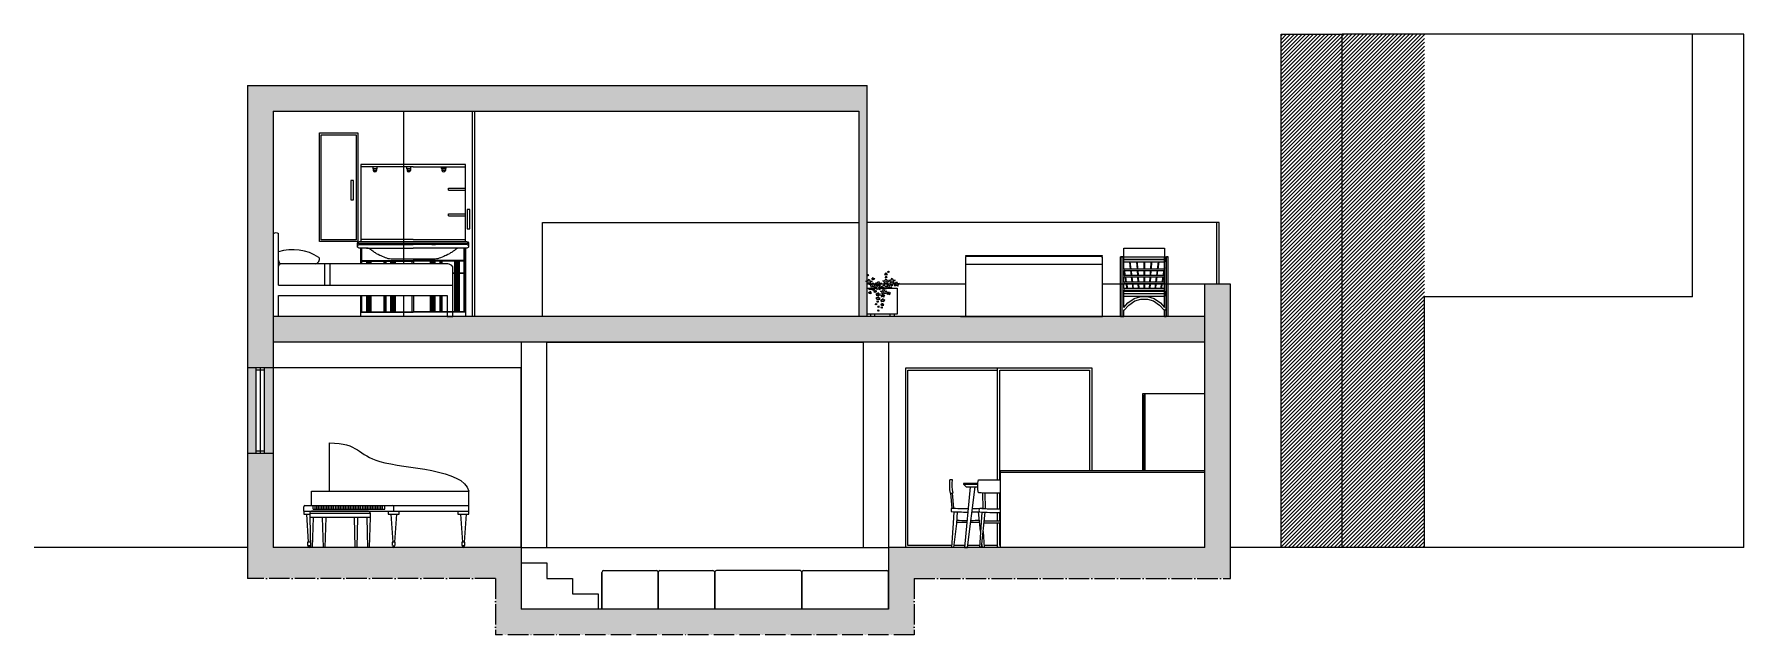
# Model space of a CAD drawing. Header units: millimetres. Extents: x 19901 to 42199, y 14545 to 21214.
# Drawn here: x 29282 to 31282, y 17060 to 17762 of the extents above; entities that cross this region are included whole.
import ezdxf

# ---------------------------------------------------------------- set-up
doc = ezdxf.new("R2010")
doc.units = ezdxf.units.MM
doc.linetypes.add('ACAD_ISO04W100', pattern=[30, 24, -3, 0, -3])
doc.layers.get('0').update_dxf_attribs({"lineweight": 18})
for name, color, linetype, lineweight in [('A-FURN', 9, 'Continuous', 13), ('MURO', 1, 'Continuous', 25), ('PROIEZIONI', 145, 'Continuous', 13), ('VEGETAZIONE', 94, 'Continuous', 5), ('vetro', 140, 'Continuous', 15), ('Wall', 7, 'Continuous', 20)]:
    doc.layers.add(name, color=color, linetype=linetype, lineweight=lineweight)
pattern_1 = [(45, (20848.4405, 13866.9234), (-2.245064, 2.245064), [])]

msp = doc.modelspace()

# ---------------------------------------------------------------- hatches: boundary and pattern name
at = {"true_color": 0x636466}
h = msp.add_hatch(color=251, dxfattribs=at)
h.dxf.hatch_style = 1
h.paths.add_polyline_path([(30681.1, 17454.9), (30681.1, 17469.9), (30651.1, 17469.9), (30651.1, 17161.9), (30281.1, 17161.9), (30281.1, 17089.9), (29851.1, 17089.9), (29851.1, 17161.9), (29561.1, 17161.9), (29561.1, 17271.9), (29531.1, 17271.9), (29531.1, 17125.9), (29821.1, 17125.9), (29821.1, 17059.9), (30311.1, 17059.9), (30311.1, 17125.9), (30681.1, 17125.9)])
h.paths.add_polyline_path([(29561.1, 17671.9), (30246.1, 17671.9), (30246.1, 17431.9), (30256.1, 17431.9), (30256.1, 17471.9, 0.263776), (30254, 17473.3, 0.151677), (30256.1, 17473.4), (30256.1, 17701.9), (29531.1, 17701.9), (29531.1, 17371.9), (29561.1, 17371.9)])
h.paths.add_polyline_path([(30651.1, 17431.9), (29561.1, 17431.9), (29561.1, 17401.9), (30651.1, 17401.9)], flags=17)
h.paths.add_polyline_path([(29541.1, 17371.9), (29531.1, 17371.9), (29531.1, 17271.9), (29541.1, 17271.9)])
h.paths.add_polyline_path([(29561.1, 17371.9), (29551.1, 17371.9), (29551.1, 17271.9), (29561.1, 17271.9)], flags=17)
at = {"layer": 'A-FURN'}
h = msp.add_hatch(dxfattribs=at)
h.set_pattern_fill('ANSI31', color=256, angle=360)
h.set_pattern_definition(pattern_1)
h.paths.add_polyline_path([(30811.8, 17761.9), (30740.3, 17761.9), (30740.3, 17454.9), (30811.8, 17454.9)])
h = msp.add_hatch(dxfattribs=at)
h.set_pattern_fill('ANSI31', color=256, angle=360)
h.set_pattern_definition(pattern_1)
h.paths.add_polyline_path([(30908, 17761.9), (30811.8, 17761.9), (30811.8, 17454.9), (30908, 17454.9)])
h = msp.add_hatch(dxfattribs=at)
h.set_pattern_fill('ANSI31', color=256, angle=360)
h.set_pattern_definition(pattern_1)
h.paths.add_polyline_path([(30740.3, 17161.9), (30811.8, 17161.9), (30811.8, 17454.9), (30740.3, 17454.9)])
h = msp.add_hatch(dxfattribs=at)
h.set_pattern_fill('ANSI31', color=256, angle=360)
h.set_pattern_definition(pattern_1)
h.paths.add_polyline_path([(30811.8, 17161.9), (30908, 17161.9), (30908, 17454.9), (30811.8, 17454.9)])

# ---------------------------------------------------------------- linework, layer by layer
for p, q in [((29724.7, 17607.1), (29663.5, 17607.1)), ((29677.6, 17607.1), (29677.6, 17605.1)), ((29677.6, 17605.1), (29682.6, 17605.1)), ((29678.1, 17604.6), (29682.1, 17604.6)), ((29678.1, 17604.6), (29678.1, 17602.6)), ((29678.1, 17602.6), (29682.1, 17602.6)), ((29682.1, 17604.6), (29682.1, 17602.6)), ((29682.6, 17605.1), (29682.6, 17607.1)), ((29717.2, 17607.1), (29717.2, 17605.1)), ((29717.2, 17605.1), (29722.2, 17605.1)), ((29717.7, 17604.6), (29717.7, 17602.6)), ((29717.7, 17604.6), (29721.7, 17604.6)), ((29717.7, 17602.6), (29721.7, 17602.6)), ((29721.7, 17604.6), (29721.7, 17602.6)), ((29722.2, 17605.1), (29722.2, 17607.1)), ((29724.7, 17607.1), (29786, 17607.1)), ((29758, 17605.1), (29758, 17607.1)), ((29763, 17605.1), (29758, 17605.1)), ((29762.5, 17604.6), (29758.5, 17604.6)), ((29758.5, 17604.6), (29758.5, 17602.6)), ((29762.5, 17602.6), (29758.5, 17602.6)), ((29762.5, 17604.6), (29762.5, 17602.6)), ((29763, 17607.1), (29763, 17605.1)), ((29766, 17579.6), (29766, 17582.1)), ((29766, 17582.1), (29786, 17582.1)), ((29766, 17579.6), (29786, 17579.6)), ((29766, 17549.6), (29766, 17552.1)), ((29766, 17552.1), (29786, 17552.1)), ((29766, 17549.6), (29786, 17549.6)), ((29561.1, 17528.6), (29561.1, 17431.9)), ((29724.7, 17522.1), (29663.5, 17522.1)), ((29724.7, 17522.1), (29786, 17522.1)), ((29659.7, 17517.7), (29789.7, 17517.7)), ((29659.9, 17514.8), (29659.7, 17514)), ((29660.4, 17515.5), (29659.9, 17514.8)), ((29661, 17515.9), (29660.4, 17515.5)), ((29661.4, 17516), (29661, 17515.9)), ((29661.4, 17516), (29698.5, 17516)), ((29670.2, 17512), (29663.5, 17512)), ((29664, 17497.3), (29664, 17512)), ((29664.9, 17497.3), (29664.9, 17512)), ((29670.2, 17512), (29724.7, 17512)), ((29671.4, 17511.9), (29670.2, 17512)), ((29672.2, 17511.7), (29671.4, 17511.9)), ((29673.1, 17511.5), (29672.2, 17511.7)), ((29673.7, 17511.2), (29673.1, 17511.5)), ((29674.5, 17510.7), (29673.7, 17511.2)), ((29675, 17510.4), (29674.5, 17510.7)), ((29675.6, 17509.8), (29675, 17510.4)), ((29676.4, 17509.2), (29675.6, 17509.8)), ((29677.6, 17508.3), (29676.4, 17509.2)), ((29678.3, 17507.8), (29677.6, 17508.3)), ((29679.1, 17507.3), (29678.3, 17507.8)), ((29679.8, 17506.9), (29679.1, 17507.3)), ((29680.8, 17506.2), (29679.8, 17506.9)), ((29682.1, 17505.4), (29680.8, 17506.2)), ((29684, 17504.4), (29682.1, 17505.4)), ((29686, 17503.4), (29684, 17504.4)), ((29687.6, 17502.7), (29686, 17503.4)), ((29688.9, 17502.1), (29687.6, 17502.7)), ((29690.8, 17501.3), (29688.9, 17502.1)), ((29692.5, 17500.7), (29690.8, 17501.3)), ((29694.1, 17500), (29692.5, 17500.7)), ((29695.8, 17499.5), (29694.1, 17500)), ((29698.5, 17516), (29703, 17516)), ((29703, 17516), (29724.7, 17516)), ((29746.5, 17516), (29724.7, 17516)), ((29779.3, 17512), (29724.7, 17512)), ((29746.5, 17516), (29751, 17516)), ((29788.1, 17516), (29751, 17516)), ((29755.4, 17500), (29753.7, 17499.5)), ((29757, 17500.7), (29755.4, 17500)), ((29758.7, 17501.3), (29757, 17500.7)), ((29760.6, 17502.1), (29758.7, 17501.3)), ((29761.9, 17502.7), (29760.6, 17502.1)), ((29763.5, 17503.4), (29761.9, 17502.7)), ((29765.5, 17504.4), (29763.5, 17503.4)), ((29767.3, 17505.4), (29765.5, 17504.4)), ((29768.7, 17506.2), (29767.3, 17505.4)), ((29769.7, 17506.9), (29768.7, 17506.2)), ((29770.4, 17507.3), (29769.7, 17506.9)), ((29771.2, 17507.8), (29770.4, 17507.3)), ((29771.8, 17508.3), (29771.2, 17507.8)), ((29773.1, 17509.2), (29771.8, 17508.3)), ((29773.9, 17509.8), (29773.1, 17509.2)), ((29774.5, 17510.4), (29773.9, 17509.8)), ((29775, 17510.7), (29774.5, 17510.4)), ((29775.7, 17511.2), (29775, 17510.7)), ((29776.4, 17511.5), (29775.7, 17511.2)), ((29777.3, 17511.7), (29776.4, 17511.5)), ((29778.1, 17511.9), (29777.3, 17511.7)), ((29779.3, 17512), (29778.1, 17511.9)), ((29786, 17512), (29779.3, 17512)), ((29784.6, 17497.3), (29784.6, 17512)), ((29785.5, 17497.3), (29785.5, 17512)), ((29788.1, 17516), (29788.5, 17515.9)), ((29788.5, 17515.9), (29789.1, 17515.5)), ((29789.1, 17515.5), (29789.6, 17514.8)), ((29789.6, 17514.8), (29789.7, 17514)), ((30371.1, 17502.6), (30529.6, 17502.6)), ((30371.1, 17501.1), (30371.1, 17431.9)), ((30531.1, 17431.9), (30531.1, 17501.1)), ((29621, 17493.5), (29621, 17468.5)), ((29627.6, 17468.5), (29627.6, 17493.5)), ((29663.5, 17496.9), (29724.7, 17496.9)), ((29664, 17497.3), (29724.7, 17497.3)), ((29664, 17496.5), (29691.9, 17496.5)), ((29664, 17493.5), (29664, 17496.5)), ((29664.9, 17493.5), (29664.9, 17496.5)), ((29670.5, 17493.5), (29670.5, 17496.5)), ((29671.7, 17493.5), (29671.7, 17496.5)), ((29672.7, 17493.5), (29672.7, 17496.5)), ((29673.8, 17493.5), (29673.8, 17496.5)), ((29674.8, 17493.5), (29674.8, 17496.5)), ((29675.9, 17493.5), (29675.9, 17496.5)), ((29690.9, 17493.5), (29690.9, 17496.5)), ((29691.9, 17493.5), (29691.9, 17496.5)), ((29692.3, 17493.5), (29692.3, 17496.5)), ((29692.3, 17496.5), (29724.7, 17496.5)), ((29693.2, 17493.5), (29693.2, 17496.5)), ((29697.3, 17499.2), (29695.8, 17499.5)), ((29699.1, 17499), (29697.3, 17499.2)), ((29698.9, 17493.5), (29698.9, 17496.5)), ((29724.7, 17499), (29699.1, 17499)), ((29700, 17493.5), (29700, 17496.5)), ((29701.1, 17493.5), (29701.1, 17496.5)), ((29702.1, 17493.5), (29702.1, 17496.5)), ((29703.2, 17493.5), (29703.2, 17496.5)), ((29704.3, 17493.5), (29704.3, 17496.5)), ((29723.8, 17493.5), (29723.8, 17496.5)), ((29750.4, 17499), (29724.7, 17499)), ((29785.5, 17497.3), (29724.7, 17497.3)), ((29786, 17496.9), (29724.7, 17496.9)), ((29757.2, 17496.5), (29724.7, 17496.5)), ((29725.7, 17493.5), (29725.7, 17496.5)), ((29745.2, 17493.5), (29745.2, 17496.5)), ((29746.3, 17493.5), (29746.3, 17496.5)), ((29747.4, 17493.5), (29747.4, 17496.5)), ((29748.4, 17493.5), (29748.4, 17496.5)), ((29749.5, 17493.5), (29749.5, 17496.5)), ((29752.2, 17499.2), (29750.4, 17499)), ((29750.6, 17493.5), (29750.6, 17496.5)), ((29753.7, 17499.5), (29752.2, 17499.2)), ((29756.3, 17493.5), (29756.3, 17496.5)), ((29757.2, 17493.5), (29757.2, 17496.5)), ((29785.5, 17496.5), (29757.6, 17496.5)), ((29757.6, 17493.5), (29757.6, 17496.5)), ((29758.6, 17493.5), (29758.6, 17496.5)), ((29785.5, 17482.8), (29771.1, 17482.8)), ((29785.5, 17482.4), (29771.1, 17482.4)), ((29773.6, 17482.8), (29773.6, 17496.5)), ((29773.6, 17437.3), (29773.6, 17482.4)), ((29774.7, 17482.8), (29774.7, 17496.5)), ((29774.7, 17437.3), (29774.7, 17482.4)), ((29775.7, 17482.8), (29775.7, 17496.5)), ((29775.7, 17437.3), (29775.7, 17482.4)), ((29776.8, 17482.8), (29776.8, 17496.5)), ((29776.8, 17437.3), (29776.8, 17482.4)), ((29777.8, 17482.8), (29777.8, 17496.5)), ((29777.8, 17437.3), (29777.8, 17482.4)), ((29779, 17482.8), (29779, 17496.5)), ((29779, 17437.3), (29779, 17482.4)), ((29784.6, 17482.8), (29784.6, 17496.5)), ((29784.6, 17437.3), (29784.6, 17482.4)), ((29785.5, 17482.8), (29785.5, 17496.5)), ((29785.5, 17437.3), (29785.5, 17482.4)), ((30531.1, 17492.6), (30371.1, 17492.6)), ((29567.5, 17468.5), (29771.1, 17468.5)), ((29567.5, 17431.9), (29567.5, 17456.6)), ((29664, 17437.3), (29664, 17456.6)), ((29664.9, 17437.3), (29664.9, 17456.6)), ((29670.5, 17437.3), (29670.5, 17456.6)), ((29671.7, 17437.3), (29671.7, 17456.6)), ((29672.7, 17437.3), (29672.7, 17456.6)), ((29673.8, 17437.3), (29673.8, 17456.6)), ((29674.8, 17437.3), (29674.8, 17456.6)), ((29675.9, 17437.3), (29675.9, 17456.6)), ((29690.9, 17437.3), (29690.9, 17456.6)), ((29691.9, 17437.3), (29691.9, 17456.6)), ((29692.3, 17437.3), (29692.3, 17456.6)), ((29693.2, 17437.3), (29693.2, 17456.6)), ((29698.9, 17437.3), (29698.9, 17456.6)), ((29700, 17437.3), (29700, 17456.6)), ((29701.1, 17437.3), (29701.1, 17456.6)), ((29702.1, 17437.3), (29702.1, 17456.6)), ((29703.2, 17437.3), (29703.2, 17456.6)), ((29704.3, 17437.3), (29704.3, 17456.6)), ((29723.8, 17437.3), (29723.8, 17456.6)), ((29725.7, 17437.3), (29725.7, 17456.6)), ((29745.2, 17437.3), (29745.2, 17456.6)), ((29746.3, 17437.3), (29746.3, 17456.6)), ((29747.4, 17437.3), (29747.4, 17456.6)), ((29748.4, 17437.3), (29748.4, 17456.6)), ((29749.5, 17437.3), (29749.5, 17456.6)), ((29750.6, 17437.3), (29750.6, 17456.6)), ((29756.3, 17437.3), (29756.3, 17456.6)), ((29757.2, 17437.3), (29757.2, 17456.6)), ((29757.6, 17437.3), (29757.6, 17456.6)), ((29758.6, 17437.3), (29758.6, 17456.6)), ((29567.5, 17431.9), (29561.1, 17431.9)), ((29663.5, 17436.9), (29724.7, 17436.9)), ((29664, 17437.3), (29691.9, 17437.3)), ((29692.3, 17437.3), (29724.7, 17437.3)), ((29757.2, 17437.3), (29724.7, 17437.3)), ((29786, 17436.9), (29724.7, 17436.9)), ((29785.5, 17437.3), (29757.6, 17437.3)), ((30259.8, 17434.8), (30259.8, 17431.9)), ((30264.7, 17434.8), (30264.7, 17431.9)), ((30282.5, 17434.8), (30282.5, 17431.9)), ((30287.4, 17434.8), (30287.4, 17431.9)), ((30365.3, 17431.9), (30531.1, 17431.9)), ((30578.6, 17251.9), (30578.6, 17341.9)), ((30578.6, 17341.9), (30581.1, 17341.9)), ((30580.1, 17251.9), (30580.1, 17340.4)), ((30580.1, 17340.4), (30581.1, 17340.4)), ((30581.1, 17251.9), (30581.1, 17341.9)), ((30581.1, 17341.9), (30651.1, 17341.9)), ((29627, 17227.7), (29627, 17284.2)), ((30411.9, 17161.9), (30411.9, 17251.9)), ((30411.9, 17251.9), (30651.1, 17251.9)), ((30411.9, 17249.9), (30651.1, 17249.9)), ((29605.9, 17227.7), (29790, 17227.7)), ((29605.9, 17211), (29605.9, 17227.7)), ((29790, 17204.6), (29790, 17227.7)), ((30355.4, 17207.9), (30353.9, 17225.5)), ((30357.3, 17207.8), (30355.8, 17225.6)), ((30368.8, 17235.9), (30385.5, 17235.9)), ((30390.7, 17225.6), (30391.3, 17207.5)), ((30393.6, 17225.6), (30394.2, 17207.4)), ((29596.8, 17204.6), (29596.8, 17209.5)), ((29596.8, 17204.6), (29790, 17204.6)), ((29596.8, 17204.6), (29596.8, 17201.1)), ((29596.8, 17201.1), (29603.8, 17201.1)), ((29598.3, 17211), (29700.6, 17211)), ((29600, 17201.1), (29602.2, 17168)), ((29603.8, 17202.6), (29603.8, 17197.1)), ((29674.5, 17201.6), (29603.8, 17201.6)), ((29672.5, 17204.6), (29605.8, 17204.6)), ((29607.8, 17206.6), (29607.8, 17211)), ((29607.8, 17206.6), (29691.6, 17206.6)), ((29609.6, 17204.6), (29609.6, 17204.6)), ((29610.1, 17206.6), (29610.1, 17211)), ((29612, 17206.6), (29612, 17211)), ((29614, 17206.6), (29614, 17211)), ((29616, 17206.6), (29616, 17211)), ((29618, 17206.6), (29618, 17211)), ((29619.9, 17206.6), (29619.9, 17211)), ((29621.9, 17206.6), (29621.9, 17211)), ((29623.9, 17206.6), (29623.9, 17211)), ((29625.9, 17206.6), (29625.9, 17211)), ((29627.9, 17206.6), (29627.9, 17211)), ((29629.8, 17206.6), (29629.8, 17211)), ((29631.8, 17206.6), (29631.8, 17211)), ((29633.8, 17206.6), (29633.8, 17211)), ((29635.8, 17206.6), (29635.8, 17211)), ((29637.7, 17206.6), (29637.7, 17211)), ((29639.7, 17206.6), (29639.7, 17211)), ((29641.7, 17206.6), (29641.7, 17211)), ((29643.7, 17206.6), (29643.7, 17211)), ((29645.6, 17206.6), (29645.6, 17211)), ((29647.6, 17206.6), (29647.6, 17211)), ((29649.6, 17206.6), (29649.6, 17211)), ((29651.6, 17206.6), (29651.6, 17211)), ((29653.5, 17206.6), (29653.5, 17211)), ((29655.5, 17206.6), (29655.5, 17211)), ((29657.5, 17206.6), (29657.5, 17211)), ((29659.5, 17206.6), (29659.5, 17211)), ((29661.4, 17206.6), (29661.4, 17211)), ((29663.4, 17206.6), (29663.4, 17211)), ((29665.4, 17206.6), (29665.4, 17211)), ((29667.4, 17206.6), (29667.4, 17211)), ((29669.3, 17206.6), (29669.3, 17211)), ((29671.3, 17206.6), (29671.3, 17211)), ((29673.3, 17206.6), (29673.3, 17211)), ((29674.5, 17202.6), (29674.5, 17197.1)), ((29675.3, 17206.6), (29675.3, 17211)), ((29677.2, 17206.6), (29677.2, 17211)), ((29679.2, 17206.6), (29679.2, 17211)), ((29681.2, 17206.6), (29681.2, 17211)), ((29683.2, 17206.6), (29683.2, 17211)), ((29685.1, 17206.6), (29685.1, 17211)), ((29687.1, 17206.6), (29687.1, 17211)), ((29689.1, 17206.6), (29689.1, 17211)), ((29691.6, 17206.6), (29691.6, 17211)), ((29695.7, 17204.6), (29695.7, 17201.1)), ((29695.7, 17201.1), (29708.6, 17201.1)), ((29698.9, 17201.1), (29701.2, 17168)), ((29700.6, 17211), (29790, 17211)), ((29702.1, 17204.6), (29702.1, 17209.5)), ((29705.4, 17201.1), (29703.1, 17168)), ((29708.6, 17201.1), (29708.6, 17204.6)), ((29777.2, 17204.6), (29777.2, 17201.1)), ((29777.2, 17201.1), (29790, 17201.1)), ((29780.4, 17201.1), (29782.6, 17168)), ((29786.8, 17201.1), (29784.6, 17168)), ((29790, 17201.1), (29790, 17204.6)), ((30357.4, 17203.7), (30356.7, 17190.2)), ((30361.1, 17203.5), (30360.5, 17190.1)), ((30388.7, 17181.2), (30386.3, 17203.6)), ((30390.1, 17203.4), (30387.4, 17161.9)), ((30389.6, 17161.9), (30394, 17203.2)), ((29603.8, 17197.1), (29604.8, 17161.9)), ((29674.5, 17197.1), (29603.8, 17197.1)), ((29607.8, 17197.1), (29606.8, 17161.9)), ((29618.5, 17197.1), (29619.5, 17161.9)), ((29622.5, 17197.1), (29621.5, 17161.9)), ((29655.8, 17197.1), (29656.8, 17161.9)), ((29659.8, 17197.1), (29658.8, 17161.9)), ((29670.5, 17197.1), (29671.5, 17161.9)), ((29674.5, 17197.1), (29673.5, 17161.9)), ((30356.7, 17190.2), (30354.5, 17161.9)), ((30360.5, 17190.1), (30356.9, 17161.9)), ((30391.6, 17180.7), (30392.8, 17161.9)), ((30392.7, 17190.8), (30411.9, 17190.8)), ((30392.9, 17193.1), (30411.9, 17193.1)), ((29604.6, 17168), (29601.4, 17168)), ((29601.4, 17168), (29601.4, 17164.2)), ((29601.4, 17164.2), (29604.7, 17164.2)), ((29602.9, 17162.2), (29602.9, 17164.2)), ((29602.9, 17162.2), (29603.5, 17162.2)), ((29603.5, 17162.2), (29603.5, 17164.2)), ((29604.5, 17172.9), (29604.2, 17168)), ((29703.9, 17168), (29700.4, 17168)), ((29700.4, 17168), (29700.4, 17164.2)), ((29701.8, 17162.2), (29701.8, 17164.2)), ((29701.8, 17162.2), (29702.5, 17162.2)), ((29702.5, 17162.2), (29702.5, 17164.2)), ((29703.9, 17164.2), (29703.9, 17168)), ((29785.4, 17168), (29781.8, 17168)), ((29781.8, 17168), (29781.8, 17164.2)), ((29781.8, 17164.2), (29785.4, 17164.2)), ((29783.2, 17162.2), (29783.2, 17164.2)), ((29783.2, 17162.2), (29783.9, 17162.2)), ((29783.9, 17162.2), (29783.9, 17164.2)), ((29785.4, 17164.2), (29785.4, 17168)), ((30390.7, 17161.9), (30390.2, 17167)), ((29945.6, 17089.9), (29945.6, 17132.9)), ((29945.6, 17132.9), (29945.6, 17089.9)), ((29947.6, 17134.9), (30009.6, 17134.9)), ((30011.6, 17089.9), (30011.6, 17132.9)), ((30011.6, 17132.9), (30011.6, 17089.9)), ((30013.6, 17134.9), (30075.6, 17134.9)), ((30077.6, 17089.9), (30077.6, 17132.9)), ((30077.6, 17132.9), (30077.6, 17089.9)), ((30177.4, 17134.9), (30079.6, 17134.9)), ((30179.4, 17089.9), (30179.4, 17132.9)), ((30179.4, 17132.9), (30179.4, 17089.9)), ((30181.4, 17134.9), (30279.1, 17134.9)), ((30281.1, 17089.9), (30281.1, 17132.9))]:
    msp.add_line(p, q, dxfattribs=at)
at = {"layer": 'A-FURN', "lineweight": 20}
for p, q in [((30552.3, 17431.9), (30552.3, 17501.9)), ((30553, 17501.9), (30552.3, 17501.9)), ((30552.3, 17501.8), (30554.2, 17501.8)), ((30553.8, 17501.9), (30553, 17501.9)), ((30554.2, 17501.8), (30553.8, 17501.9)), ((30554.2, 17431.9), (30554.2, 17501.8)), ((30554.3, 17431.9), (30554.3, 17501.9)), ((30555.1, 17501.9), (30554.3, 17501.9)), ((30554.3, 17501.8), (30556.3, 17501.8)), ((30555.9, 17501.9), (30555.1, 17501.9)), ((30556.3, 17501.8), (30555.9, 17501.9)), ((30556.3, 17487.4), (30556.3, 17511.9)), ((30556.3, 17511.9), (30603.8, 17511.9)), ((30556.3, 17501.7), (30603.9, 17501.7)), ((30603.8, 17511.9), (30603.8, 17501.7)), ((30603.8, 17501.7), (30603.8, 17498.8)), ((30603.9, 17501.8), (30605.9, 17501.8)), ((30603.9, 17442.3), (30603.9, 17501.8)), ((30605.9, 17431.9), (30605.9, 17501.8)), ((30606, 17501.8), (30606.4, 17501.9)), ((30608, 17501.8), (30606, 17501.8)), ((30606, 17431.9), (30606, 17501.8)), ((30606.4, 17501.9), (30607.2, 17501.9)), ((30607.2, 17501.9), (30608, 17501.9)), ((30608, 17431.9), (30608, 17501.9)), ((30556.3, 17498.8), (30603.8, 17498.8)), ((30556.3, 17498.7), (30603.8, 17498.7)), ((30556.3, 17495.8), (30603.8, 17495.8)), ((30556.6, 17487.4), (30556.3, 17489)), ((30556.3, 17487.4), (30556.3, 17485.9)), ((30603.8, 17487.4), (30556.3, 17487.4)), ((30556.3, 17479.8), (30556.3, 17485.9)), ((30556.3, 17485.9), (30603.8, 17485.9)), ((30556.3, 17483.3), (30557, 17479.8)), ((30558.1, 17479.8), (30556.9, 17485.9)), ((30562.7, 17495.8), (30563.8, 17487.4)), ((30564.8, 17487.4), (30563.8, 17495.8)), ((30564, 17485.9), (30564.7, 17479.8)), ((30565.8, 17479.8), (30565, 17485.9)), ((30571.2, 17495.8), (30571.7, 17487.4)), ((30571.8, 17485.9), (30572.2, 17479.8)), ((30572.8, 17487.4), (30572.2, 17495.8)), ((30573.2, 17479.8), (30572.9, 17485.9)), ((30579.5, 17495.8), (30579.5, 17487.4)), ((30579.5, 17485.9), (30579.5, 17479.8)), ((30580.6, 17487.4), (30580.6, 17495.8)), ((30580.6, 17479.8), (30580.6, 17485.9)), ((30587.2, 17485.9), (30586.9, 17479.8)), ((30587.9, 17495.8), (30587.3, 17487.4)), ((30587.9, 17479.8), (30588.3, 17485.9)), ((30588.4, 17487.4), (30588.9, 17495.8)), ((30595.1, 17485.9), (30594.3, 17479.8)), ((30596.3, 17495.8), (30595.3, 17487.4)), ((30595.4, 17479.8), (30596.1, 17485.9)), ((30596.3, 17487.4), (30597.4, 17495.8)), ((30603.2, 17485.9), (30602, 17479.8)), ((30603.1, 17479.8), (30603.8, 17483.3)), ((30603.8, 17489), (30603.5, 17487.4)), ((30603.8, 17498.7), (30603.8, 17495.8)), ((30603.8, 17487.4), (30603.8, 17489)), ((30603.8, 17485.9), (30603.8, 17487.4)), ((30603.8, 17483.3), (30603.8, 17485.9)), ((30556.3, 17479.8), (30556.3, 17478.2)), ((30603.8, 17479.8), (30556.3, 17479.8)), ((30556.3, 17472.1), (30556.3, 17478.2)), ((30556.3, 17478.2), (30603.8, 17478.2)), ((30556.3, 17472.3), (30558.4, 17472.3)), ((30556.3, 17472.1), (30556.3, 17470.6)), ((30603.8, 17472.1), (30556.3, 17472.1)), ((30556.3, 17464.5), (30556.3, 17470.6)), ((30556.3, 17470.6), (30603.8, 17470.6)), ((30556.3, 17464.5), (30556.3, 17462.9)), ((30603.8, 17464.5), (30556.3, 17464.5)), ((30556.3, 17442.6), (30556.3, 17462.9)), ((30556.3, 17462.9), (30603.8, 17462.9)), ((30556.3, 17461.8), (30603.9, 17461.8)), ((30556.3, 17461.7), (30603.8, 17461.7)), ((30557.3, 17478.2), (30558.4, 17472.1)), ((30559.5, 17472.1), (30558.4, 17478.2)), ((30558.7, 17470.6), (30559.9, 17464.5)), ((30559.5, 17472.3), (30565.6, 17472.3)), ((30561, 17464.5), (30559.8, 17470.6)), ((30560.2, 17462.9), (30560.4, 17461.8)), ((30560.5, 17472.1), (30560.6, 17472.3)), ((30561.3, 17472.1), (30561.2, 17472.3)), ((30561.5, 17461.8), (30561.3, 17462.9)), ((30564.9, 17478.2), (30565.7, 17472.1)), ((30565.9, 17470.6), (30566.6, 17464.5)), ((30566.7, 17472.1), (30566, 17478.2)), ((30566.7, 17472.3), (30572.6, 17472.3)), ((30566.8, 17462.9), (30567, 17461.8)), ((30567.7, 17464.5), (30566.9, 17470.6)), ((30567.6, 17472.1), (30567.5, 17472.3)), ((30568, 17461.8), (30567.9, 17462.9)), ((30570.3, 17472.1), (30570.5, 17472.3)), ((30572.3, 17478.2), (30572.7, 17472.1)), ((30572.8, 17470.6), (30573.1, 17464.5)), ((30573.2, 17462.9), (30573.3, 17461.8)), ((30573.7, 17472.1), (30573.3, 17478.2)), ((30573.7, 17472.3), (30579.5, 17472.3)), ((30574.2, 17464.5), (30573.8, 17470.6)), ((30574.3, 17461.8), (30574.3, 17462.9)), ((30576.6, 17472.1), (30576.7, 17472.3)), ((30577.4, 17472.1), (30577.3, 17472.3)), ((30579.5, 17478.2), (30579.5, 17472.1)), ((30579.5, 17470.6), (30579.5, 17464.5)), ((30579.5, 17462.9), (30579.5, 17461.8)), ((30580.6, 17472.1), (30580.6, 17478.2)), ((30580.6, 17472.3), (30586.4, 17472.3)), ((30580.6, 17464.5), (30580.6, 17470.6)), ((30580.6, 17461.8), (30580.6, 17462.9)), ((30583.7, 17472.1), (30583.6, 17472.3)), ((30585.2, 17472.1), (30585.2, 17472.3)), ((30585.8, 17462.9), (30585.8, 17461.8)), ((30586.3, 17470.6), (30585.9, 17464.5)), ((30586.8, 17478.2), (30586.4, 17472.1)), ((30586.8, 17461.8), (30586.9, 17462.9)), ((30587, 17464.5), (30587.4, 17470.6)), ((30587.4, 17472.1), (30587.8, 17478.2)), ((30587.5, 17472.3), (30593.4, 17472.3)), ((30592.2, 17462.9), (30592.1, 17461.8)), ((30593.2, 17470.6), (30592.4, 17464.5)), ((30592.7, 17472.1), (30592.8, 17472.3)), ((30593.1, 17461.8), (30593.3, 17462.9)), ((30594.1, 17478.2), (30593.4, 17472.1)), ((30593.4, 17472.3), (30593.4, 17472.3)), ((30593.5, 17464.5), (30594.2, 17470.6)), ((30594.4, 17472.1), (30595.2, 17478.2)), ((30594.5, 17472.3), (30600.6, 17472.3)), ((30598.8, 17462.9), (30598.6, 17461.8)), ((30600.3, 17470.6), (30599.1, 17464.5)), ((30599.8, 17472.1), (30599.6, 17472.3)), ((30599.7, 17461.8), (30599.9, 17462.9)), ((30600.2, 17464.5), (30601.4, 17470.6)), ((30601.7, 17478.2), (30600.6, 17472.1)), ((30601.7, 17472.1), (30602.8, 17478.2)), ((30601.7, 17472.3), (30603.9, 17472.3)), ((30602.5, 17472.1), (30602.6, 17472.3)), ((30603.8, 17478.2), (30603.8, 17479.8)), ((30603.8, 17470.6), (30603.8, 17472.1)), ((30603.8, 17472.1), (30603.9, 17472.1)), ((30603.8, 17462.9), (30603.8, 17464.5)), ((30603.8, 17461.7), (30603.8, 17458.8)), ((30556.3, 17458.8), (30603.9, 17458.8)), ((30556.3, 17458.7), (30603.8, 17458.7)), ((30556.3, 17455.8), (30603.8, 17455.8)), ((30556.3, 17442.6), (30561.1, 17448)), ((30556.3, 17438.8), (30562.2, 17445.4)), ((30561.1, 17448), (30568.3, 17452.9)), ((30562.2, 17445.4), (30569, 17450.1)), ((30568.3, 17452.9), (30576.1, 17455.4)), ((30569, 17450.1), (30576.3, 17452.4)), ((30576.1, 17455.4), (30584, 17455.4)), ((30576.3, 17452.4), (30583.8, 17452.4)), ((30583.8, 17452.4), (30591.1, 17450.1)), ((30584, 17455.4), (30591.8, 17452.9)), ((30591.1, 17450.1), (30597.9, 17445.4)), ((30591.8, 17452.9), (30599, 17448)), ((30597.9, 17445.4), (30603.8, 17438.8)), ((30599, 17448), (30603.9, 17442.5)), ((30603.8, 17458.7), (30603.8, 17455.8)), ((30604.7, 17440.1), (30604.3, 17439.6)), ((30604.7, 17440.2), (30604.7, 17440.1)), ((30552.3, 17431.9), (30556.3, 17431.9)), ((30555.8, 17439.6), (30555.9, 17439.4)), ((30555.9, 17439.4), (30556.1, 17439.2)), ((30556.1, 17439.2), (30556.2, 17439)), ((30556.2, 17439), (30556.3, 17438.9)), ((30556.3, 17438.9), (30556.3, 17438.8)), ((30556.3, 17431.9), (30556.3, 17438.8)), ((30556.3, 17438.8), (30556.3, 17438.8)), ((30603.9, 17439), (30603.8, 17438.9)), ((30603.8, 17438.9), (30603.8, 17438.8)), ((30603.8, 17438.8), (30603.8, 17438.8)), ((30604, 17439.2), (30603.9, 17439)), ((30603.9, 17431.9), (30603.9, 17439)), ((30603.9, 17431.9), (30605.9, 17431.9)), ((30608, 17431.9), (30603.9, 17431.9)), ((30604.2, 17439.4), (30604, 17439.2)), ((30604.3, 17439.6), (30604.2, 17439.4))]:
    msp.add_line(p, q, dxfattribs=at)
at = {"layer": 'A-FURN'}
for points in [[(29724.7, 17609.6), (29663.5, 17609.6), (29663.5, 17519.6), (29724.7, 17519.6), (29786, 17519.6), (29786, 17609.6)], [(30531.1, 17503), (30448.2, 17503), (30371.1, 17503), (30371.1, 17502.6), (30448.2, 17502.6), (30531.1, 17502.6)]]:
    msp.add_lwpolyline(points, close=True, dxfattribs=at)
for points in [[(29567.5, 17468.5), (29567.5, 17528.8)], [(29663.5, 17493.5), (29663.5, 17512), (29661.7, 17512), (29661, 17512.1), (29660.4, 17512.5), (29659.9, 17513.2), (29659.7, 17514), (29659.7, 17517.7), (29659.8, 17518.1), (29660, 17518.5), (29660.2, 17518.8), (29660.5, 17519.1), (29660.8, 17519.3), (29661.4, 17519.4), (29662.1, 17519.6), (29698.5, 17519.6), (29751, 17519.6), (29787.4, 17519.6), (29788.1, 17519.4), (29788.7, 17519.3), (29789, 17519.1), (29789.3, 17518.8), (29789.5, 17518.5), (29789.7, 17518.1), (29789.7, 17517.7), (29789.7, 17514), (29789.6, 17513.2), (29789.1, 17512.5), (29788.5, 17512.1), (29787.8, 17512), (29786, 17512), (29786, 17482.8), (29786, 17431.9), (29724.7, 17431.9), (29663.5, 17431.9), (29663.5, 17456.6)], [(29567.5, 17456.6), (29764.5, 17456.6), (29764.5, 17431.9), (29771.1, 17431.9), (29771.1, 17468.5), (29771.1, 17468.5)], [(30277.4, 17465.1), (30291.1, 17465.1), (30291.1, 17434.8), (30256.1, 17434.8), (30256.1, 17465.1), (30263.1, 17465.1)], [(30256.1, 17465.1), (30263.1, 17465.1)], [(30263.2, 17465.1), (30267, 17465.1)], [(30270.8, 17465.1), (30274, 17465.1)], [(30386.3, 17241.2), (30411.9, 17241.2)], [(30385.6, 17236.9), (30368.8, 17236.9), (30368.8, 17235.9), (30371.8, 17232.7), (30385.4, 17232.7)], [(30376.3, 17232.7), (30369.7, 17161.9), (30373.3, 17161.9), (30382.4, 17232.7)]]:
    msp.add_lwpolyline(points, dxfattribs=at)
for points in [[(29771.1, 17468.5), (29771.1, 17490, 0.252322), (29765.3, 17493.5), (29569.8, 17493.5)], [(30353.4, 17225.6, -0.066438), (30352.7, 17241, -3.035344)], [(30356.4, 17225.6, -0.066438), (30355.7, 17241, -3.035344)], [(30411.9, 17225.5, -0.001259), (30386.1, 17225.7, -0.109257), (30386.3, 17241.2)], [(30354.6, 17208, 0.162787), (30354.5, 17203.8, 0.892277)], [(30387.1, 17207.8, 0.162787), (30387.1, 17203.5, 0.892277)], [(30394.2, 17208.2, -0.030324), (30394.4, 17207.4, -0.030324)]]:
    msp.add_lwpolyline(points, format="xyb", dxfattribs=at)
for centre in [(29603.2, 17163), (29702.1, 17163), (29783.6, 17163)]:
    msp.add_circle(centre, 0.213, dxfattribs=at)
for centre, radius, start, end in [((29678.1, 17605.1), 0.5, 180, 270), ((29680.1, 17603), 2.05, 192.1776, 347.8224), ((29682.1, 17605.1), 0.5, 270, 0), ((29717.7, 17605.1), 0.5, 180, 270), ((29719.7, 17603), 2.05, 192.1776, 347.8224), ((29721.7, 17605.1), 0.5, 270, 0), ((29758.5, 17605.1), 0.5, 180, 270), ((29760.5, 17603), 2.05, 192.1776, 347.8224), ((29762.5, 17605.1), 0.5, 270, 0), ((29564.5, 17523.3), 6.27, 60.7812, 122.2605), ((29583.9, 17453.2), 56.9, 57.3414, 106.9527), ((29609.5, 17499), 5.65, 282.7203, 20.996), ((30372.6, 17501.1), 1.5, 90, 180), ((30529.6, 17501.1), 1.5, 0, 90), ((29572.2, 17497.6), 4.73, 178.9893, 241.1786), ((29570.1, 17490.9), 2.6, 97.2915, 181.2093), ((30354.4, 17235.4), 5.8, 76.3165, 106.3618), ((30354.5, 17241.6), 16.1, 265.8253, 276.5909), ((29598.3, 17209.5), 1.5, 90, 180), ((29605.8, 17202.6), 2, 90, 180), ((29672.5, 17202.6), 2, 0, 90), ((29700.6, 17209.5), 1.5, 0, 90), ((30372.9, 17543.2), 339.8, 266.8925, 270.0985), ((30372.9, 17552.3), 344.8, 266.9575, 270.1722), ((30372.9, 17543.2), 339.8, 270.9577, 272.3754), ((30372.9, 17552.3), 344.8, 271.0445, 273.0531), ((30408.7, 17553.7), 346.6, 266.42, 270.5222), ((30408.7, 17549.5), 346.6, 266.42, 270.5159), ((30372.9, 17552.3), 344.8, 273.5375, 273.5429), ((30373.9, 17490.9), 299.5, 267.4399, 269.7072), ((30373.4, 17508), 314.4, 267.6832, 269.862), ((30373.9, 17490.9), 299.5, 270.5968, 272.5965), ((30373.4, 17508), 314.4, 270.7247, 272.5361), ((29603.2, 17163), 1.09, 108.225, 71.775), ((29702.1, 17163), 1.09, 108.225, 71.775), ((29783.6, 17163), 1.09, 108.225, 71.775), ((29947.6, 17132.9), 2, 90, 180), ((30009.6, 17132.9), 2, 0, 90), ((30013.6, 17132.9), 2, 90, 180), ((30075.6, 17132.9), 2, 0, 90), ((30079.6, 17132.9), 2, 90, 180), ((30177.4, 17132.9), 2, 0, 90), ((30181.4, 17132.9), 2, 90, 180), ((30279.1, 17132.9), 2, 0, 90)]:
    msp.add_arc(centre, radius, start, end, dxfattribs=at)
msp.add_open_spline([(29627, 17284.2), (29661.1, 17284.2), (29659, 17253.1), (29783.5, 17254.4), (29790, 17227.7)], degree=3, knots=[0, 0, 0, 0, 79.03709, 172.509295, 172.509295, 172.509295, 172.509295], dxfattribs=at)
at = {"layer": 'MURO'}
for p, q in [((30938, 17761.9), (30811.8, 17761.9)), ((30811.8, 17454.9), (30811.8, 17761.9)), ((31221.5, 17761.9), (30938, 17761.9)), ((31221.5, 17454.9), (31221.5, 17761.9)), ((30811.8, 17161.9), (30811.8, 17454.9)), ((30908, 17161.9), (30908, 17454.9)), ((31221.5, 17454.9), (30908, 17454.9))]:
    msp.add_line(p, q, dxfattribs=at)
at = {"layer": 'PROIEZIONI'}
for points in [[(30263.2, 17465.1), (30267, 17465.1)], [(30270.8, 17465.1), (30274, 17465.1)]]:
    msp.add_lwpolyline(points, dxfattribs=at)
at = {"layer": 'VEGETAZIONE'}
for centre, radius in [((30256.8, 17480.3), 0.0662), ((30278, 17481.3), 0.11), ((30280.8, 17484.1), 0.0662), ((30258, 17472.4), 0.221), ((30259.2, 17463.8), 0.0662), ((30262.5, 17468.4), 0.221), ((30263, 17475.9), 0.11), ((30263, 17463.7), 0.11), ((30265.4, 17461.2), 0.11), ((30268.9, 17465.7), 0.221), ((30269.1, 17470.2), 0.221), ((30275.1, 17460.8), 0.221), ((30275.7, 17466.2), 0.221), ((30278, 17472.6), 0.221), ((30278, 17477.9), 0.0662), ((30282.4, 17467.9), 0.221), ((30284.9, 17473.6), 0.221), ((30290.1, 17469.7), 0.221), ((30259.3, 17459.8), 0.11), ((30266.4, 17446.4), 0.0662), ((30268.3, 17449.4), 0.0662), ((30268.6, 17457.8), 0.154), ((30268.7, 17453), 0.154), ((30269.1, 17443.4), 0.0662), ((30273.1, 17442.4), 0.0662), ((30273.7, 17445.8), 0.11), ((30274.1, 17450.7), 0.154), ((30274.1, 17456.3), 0.154), ((30280.7, 17459.1), 0.154), ((30269, 17439), 0.0662)]:
    msp.add_circle(centre, radius, dxfattribs=at)
for centre, radius, start, end in [((30255.8, 17481.7), 1.09, 264.2607, 339.7405), ((30255.5, 17479.8), 0.786, 349.0057, 74.7855), ((30257.7, 17481.3), 0.832, 184.8227, 286.8149), ((30257.9, 17479.9), 0.668, 94.3229, 206.9525), ((30276.4, 17483.5), 1.81, 264.2607, 339.7405), ((30275.9, 17480.5), 1.31, 349.0057, 74.7855), ((30278, 17479.1), 1.41, 45.4699, 126.0589), ((30279.5, 17483), 1.39, 184.8227, 286.8149), ((30280, 17480.6), 1.11, 94.3229, 206.9525), ((30279.9, 17485.5), 1.09, 264.2607, 339.7405), ((30279.5, 17483.6), 0.786, 349.0057, 74.7855), ((30280.8, 17482.8), 0.845, 45.4699, 126.0589), ((30281.7, 17485.2), 0.832, 184.8227, 286.8149), ((30282, 17483.7), 0.668, 94.3229, 206.9525), ((30254.8, 17476.8), 3.63, 264.2607, 339.7405), ((30253.8, 17470.7), 2.62, 349.0057, 74.7855), ((30256.8, 17479), 0.845, 45.4699, 126.0589), ((30258, 17467.9), 2.82, 45.4699, 126.0589), ((30257.7, 17462), 1.81, 264.2607, 339.7405), ((30257.2, 17459), 1.31, 349.0057, 74.7855), ((30258.2, 17465.2), 1.09, 264.2607, 339.7405), ((30257.9, 17463.3), 0.786, 349.0057, 74.7855), ((30261, 17475.8), 2.77, 184.8227, 286.8149), ((30259.2, 17462.5), 0.845, 45.4699, 126.0589), ((30259.3, 17472.8), 3.63, 264.2607, 339.7405), ((30258.2, 17466.7), 2.62, 349.0057, 74.7855), ((30260.1, 17464.9), 0.832, 184.8227, 286.8149), ((30260.8, 17461.5), 1.39, 184.8227, 286.8149), ((30260.4, 17463.4), 0.668, 94.3229, 206.9525), ((30262, 17470.9), 2.23, 94.3229, 206.9525), ((30261.3, 17459.1), 1.11, 94.3229, 206.9525), ((30262.4, 17463.9), 2.82, 45.4699, 126.0589), ((30261.4, 17478.1), 1.81, 264.2607, 339.7405), ((30260.9, 17475.1), 1.31, 349.0057, 74.7855), ((30261.4, 17465.9), 1.81, 264.2607, 339.7405), ((30260.9, 17462.9), 1.31, 349.0057, 74.7855), ((30263, 17473.7), 1.41, 45.4699, 126.0589), ((30263, 17461.5), 1.41, 45.4699, 126.0589), ((30265.4, 17471.8), 2.77, 184.8227, 286.8149), ((30264.5, 17477.6), 1.39, 184.8227, 286.8149), ((30264.5, 17465.4), 1.39, 184.8227, 286.8149), ((30263.8, 17463.4), 1.81, 264.2607, 339.7405), ((30263.3, 17460.4), 1.31, 349.0057, 74.7855), ((30265, 17475.2), 1.11, 94.3229, 206.9525), ((30265, 17463), 1.11, 94.3229, 206.9525), ((30266.4, 17466.9), 2.23, 94.3229, 206.9525), ((30265.4, 17459), 1.41, 45.4699, 126.0589), ((30265.7, 17470.1), 3.63, 264.2607, 339.7405), ((30264.6, 17464), 2.62, 349.0057, 74.7855), ((30265.9, 17474.6), 3.63, 264.2607, 339.7405), ((30264.8, 17468.5), 2.62, 349.0057, 74.7855), ((30266.9, 17462.9), 1.39, 184.8227, 286.8149), ((30266.3, 17460.9), 2.54, 264.2607, 339.7405), ((30267.4, 17460.5), 1.11, 94.3229, 206.9525), ((30268.9, 17461.2), 2.82, 45.4699, 126.0589), ((30269.1, 17465.7), 2.82, 45.4699, 126.0589), ((30270.7, 17460.2), 1.94, 184.8227, 286.8149), ((30271.9, 17469.1), 2.77, 184.8227, 286.8149), ((30272.1, 17473.6), 2.77, 184.8227, 286.8149), ((30272.8, 17464.2), 2.23, 94.3229, 206.9525), ((30273, 17468.7), 2.23, 94.3229, 206.9525), ((30271.9, 17465.2), 3.63, 264.2607, 339.7405), ((30270.9, 17459.1), 2.62, 349.0057, 74.7855), ((30272.5, 17470.7), 3.63, 264.2607, 339.7405), ((30271.5, 17464.6), 2.62, 349.0057, 74.7855), ((30275.7, 17461.8), 2.82, 45.4699, 126.0589), ((30274.8, 17477.1), 3.63, 264.2607, 339.7405), ((30273.8, 17471), 2.62, 349.0057, 74.7855), ((30278.1, 17464.2), 2.77, 184.8227, 286.8149), ((30278.7, 17469.7), 2.77, 184.8227, 286.8149), ((30278, 17468.2), 2.82, 45.4699, 126.0589), ((30279, 17459.4), 2.23, 94.3229, 206.9525), ((30277.1, 17479.3), 1.09, 264.2607, 339.7405), ((30276.7, 17477.4), 0.786, 349.0057, 74.7855), ((30279.6, 17464.8), 2.23, 94.3229, 206.9525), ((30278, 17476.6), 0.845, 45.4699, 126.0589), ((30278.9, 17479), 0.832, 184.8227, 286.8149), ((30278.5, 17462.2), 2.54, 264.2607, 339.7405), ((30281, 17476.1), 2.77, 184.8227, 286.8149), ((30279.2, 17477.5), 0.668, 94.3229, 206.9525), ((30279.2, 17472.3), 3.63, 264.2607, 339.7405), ((30278.1, 17466.2), 2.62, 349.0057, 74.7855), ((30282, 17471.2), 2.23, 94.3229, 206.9525), ((30282.4, 17463.4), 2.82, 45.4699, 126.0589), ((30282.8, 17461.5), 1.94, 184.8227, 286.8149), ((30281.7, 17478), 3.63, 264.2607, 339.7405), ((30280.7, 17471.9), 2.62, 349.0057, 74.7855), ((30285.3, 17471.3), 2.77, 184.8227, 286.8149), ((30284.9, 17469.1), 2.82, 45.4699, 126.0589), ((30286.3, 17466.4), 2.23, 94.3229, 206.9525), ((30287.9, 17477), 2.77, 184.8227, 286.8149), ((30288.9, 17472.1), 2.23, 94.3229, 206.9525), ((30286.9, 17474.2), 3.63, 264.2607, 339.7405), ((30285.9, 17468), 2.62, 349.0057, 74.7855), ((30290.1, 17465.3), 2.82, 45.4699, 126.0589), ((30293.1, 17473.2), 2.77, 184.8227, 286.8149), ((30294.1, 17468.3), 2.23, 94.3229, 206.9525), ((30259.3, 17457.6), 1.41, 45.4699, 126.0589), ((30265.4, 17447.7), 1.09, 264.2607, 339.7405), ((30265.1, 17445.9), 0.786, 349.0057, 74.7855), ((30266.4, 17445), 0.845, 45.4699, 126.0589), ((30265.6, 17456.6), 1.83, 349.0057, 74.7855), ((30266.4, 17456.2), 2.54, 264.2607, 339.7405), ((30265.7, 17451.9), 1.83, 349.0057, 74.7855), ((30267.3, 17447.4), 0.832, 184.8227, 286.8149), ((30267.6, 17445.9), 0.668, 94.3229, 206.9525), ((30267.3, 17450.7), 1.09, 264.2607, 339.7405), ((30267, 17448.9), 0.786, 349.0057, 74.7855), ((30268.6, 17454.7), 1.97, 45.4699, 126.0589), ((30268.6, 17449.9), 1.97, 45.4699, 126.0589), ((30268.3, 17448), 0.845, 45.4699, 126.0589), ((30268.1, 17444.7), 1.09, 264.2607, 339.7405), ((30267.8, 17442.9), 0.786, 349.0057, 74.7855), ((30269.2, 17450.4), 0.832, 184.8227, 286.8149), ((30269.1, 17442), 0.845, 45.4699, 126.0589), ((30270.7, 17455.4), 1.94, 184.8227, 286.8149), ((30269.5, 17448.9), 0.668, 94.3229, 206.9525), ((30270, 17444.4), 0.832, 184.8227, 286.8149), ((30270.3, 17442.9), 0.668, 94.3229, 206.9525), ((30271.3, 17456.8), 1.56, 94.3229, 206.9525), ((30271.4, 17452), 1.56, 94.3229, 206.9525), ((30271.9, 17459.4), 2.54, 264.2607, 339.7405), ((30271.2, 17455.1), 1.83, 349.0057, 74.7855), ((30271.8, 17453.8), 2.54, 264.2607, 339.7405), ((30271.1, 17449.5), 1.83, 349.0057, 74.7855), ((30272.1, 17448), 1.81, 264.2607, 339.7405), ((30271.6, 17444.9), 1.31, 349.0057, 74.7855), ((30272.1, 17443.7), 1.09, 264.2607, 339.7405), ((30271.8, 17441.9), 0.786, 349.0057, 74.7855), ((30273.1, 17441), 0.845, 45.4699, 126.0589), ((30274, 17447.6), 1.97, 45.4699, 126.0589), ((30273.7, 17443.5), 1.41, 45.4699, 126.0589), ((30274.1, 17453.2), 1.97, 45.4699, 126.0589), ((30274, 17443.4), 0.832, 184.8227, 286.8149), ((30275.1, 17456.3), 2.82, 45.4699, 126.0589), ((30274.3, 17442), 0.668, 94.3229, 206.9525), ((30275.2, 17447.5), 1.39, 184.8227, 286.8149), ((30276.1, 17453.1), 1.94, 184.8227, 286.8149), ((30276.2, 17458.7), 1.94, 184.8227, 286.8149), ((30275.7, 17445.1), 1.11, 94.3229, 206.9525), ((30276.9, 17455.3), 1.56, 94.3229, 206.9525), ((30276.8, 17449.7), 1.56, 94.3229, 206.9525), ((30277.8, 17457.9), 1.83, 349.0057, 74.7855), ((30280.7, 17456), 1.97, 45.4699, 126.0589), ((30283.5, 17458.1), 1.56, 94.3229, 206.9525), ((30268, 17440.3), 1.09, 264.2607, 339.7405), ((30267.7, 17438.5), 0.786, 349.0057, 74.7855), ((30269, 17437.6), 0.845, 45.4699, 126.0589), ((30269.9, 17440), 0.832, 184.8227, 286.8149), ((30270.2, 17438.5), 0.668, 94.3229, 206.9525)]:
    msp.add_arc(centre, radius, start, end, dxfattribs=at)
at = {"layer": 'vetro'}
for p, q in [((30740.3, 17161.9), (30740.3, 17761.9)), ((30740.3, 17761.9), (30811.8, 17761.9)), ((31281.5, 17761.9), (31221.5, 17761.9)), ((31281.5, 17161.9), (31281.5, 17761.9)), ((29714.1, 17493.5), (29714.1, 17671.9)), ((29794.1, 17431.9), (29794.1, 17671.9)), ((29797.1, 17431.9), (29797.1, 17671.9)), ((29615.2, 17519.6), (29615.2, 17646.6)), ((29615.2, 17646.6), (29660.2, 17646.6)), ((29617.2, 17521.6), (29617.2, 17644.5)), ((29617.2, 17644.5), (29658.2, 17644.5)), ((29658.2, 17644.5), (29658.2, 17521.6)), ((29660.2, 17646.6), (29660.2, 17519.6)), ((29655.1, 17590.8), (29652.1, 17590.8)), ((29652.1, 17590.8), (29652.1, 17568.2)), ((29655.1, 17568.2), (29655.1, 17590.8)), ((29652.1, 17568.2), (29655.1, 17568.2)), ((29791.1, 17557.2), (29788.1, 17557.2)), ((29788.1, 17557.2), (29788.1, 17534.6)), ((29791.1, 17534.6), (29791.1, 17557.2)), ((30667.6, 17541.9), (30256.1, 17541.9)), ((30664.6, 17541.9), (30664.6, 17469.9)), ((30667.6, 17469.9), (30667.6, 17541.9)), ((29658.2, 17521.6), (29617.2, 17521.6)), ((29788.1, 17534.6), (29791.1, 17534.6)), ((29660.2, 17519.6), (29615.2, 17519.6)), ((29714.1, 17431.9), (29714.1, 17456.6)), ((29881.1, 17161.9), (29881.1, 17401.9)), ((29881.1, 17401.9), (30251.1, 17401.9)), ((30251.1, 17401.9), (30251.1, 17161.9)), ((29541.1, 17271.9), (29541.1, 17371.9)), ((29551.1, 17371.9), (29541.1, 17371.9)), ((29551.1, 17369.4), (29541.1, 17369.4)), ((29546.1, 17271.9), (29546.1, 17371.9)), ((29551.1, 17271.9), (29551.1, 17371.9)), ((29561.1, 17371.9), (29561.1, 17161.9)), ((29851.1, 17371.9), (29561.1, 17371.9)), ((29851.1, 17161.9), (29851.1, 17371.9)), ((30301.1, 17161.9), (30301.1, 17371.9)), ((30301.1, 17371.9), (30518.6, 17371.9)), ((30303.6, 17164.4), (30303.6, 17369.4)), ((30303.6, 17369.4), (30408.6, 17369.4)), ((30408.6, 17241.2), (30408.6, 17371.9)), ((30411.1, 17241.2), (30411.1, 17369.4)), ((30411.1, 17369.4), (30516.1, 17369.4)), ((30516.1, 17369.4), (30516.1, 17251.9)), ((30518.6, 17371.9), (30518.6, 17251.9)), ((29551.1, 17274.4), (29541.1, 17274.4)), ((29551.1, 17271.9), (29541.1, 17271.9)), ((30408.6, 17207.1), (30408.6, 17225.5)), ((30411.1, 17207.1), (30411.1, 17225.5)), ((30408.6, 17193.1), (30408.6, 17202.9)), ((30411.1, 17193.1), (30411.1, 17202.9)), ((30408.6, 17161.9), (30408.6, 17190.8)), ((30411.1, 17164.4), (30411.1, 17190.8)), ((30354.7, 17164.4), (30303.6, 17164.4))]:
    msp.add_line(p, q, dxfattribs=at)
for points in [[(30411.9, 17161.9), (30301.1, 17161.9)], [(30369.9, 17164.4), (30357.2, 17164.4)], [(30387.6, 17164.4), (30373.6, 17164.4)], [(30390.4, 17164.4), (30389.9, 17164.4)], [(30408.6, 17164.4), (30392.6, 17164.4)], [(30411.9, 17164.4), (30411.1, 17164.4)]]:
    msp.add_lwpolyline(points, dxfattribs=at)
at = {"layer": 'Wall'}
for p, q in [((29531.1, 17701.9), (29531.1, 17125.9)), ((29531.1, 17701.9), (30256.1, 17701.9)), ((30256.1, 17431.9), (30256.1, 17701.9)), ((29561.1, 17671.9), (29561.1, 17161.9)), ((29561.1, 17671.9), (30246.1, 17671.9)), ((30246.1, 17671.9), (30246.1, 17431.9)), ((29876.1, 17431.9), (29876.1, 17541.9)), ((29876.1, 17541.9), (30246.1, 17541.9)), ((30371.1, 17469.9), (30256.1, 17469.9)), ((30651.1, 17469.9), (30531.1, 17469.9)), ((30651.1, 17161.9), (30651.1, 17469.9)), ((30681.1, 17469.9), (30651.1, 17469.9)), ((30681.1, 17454.9), (30681.1, 17469.9)), ((30681.1, 17125.9), (30681.1, 17454.9)), ((30651.1, 17431.9), (29561.1, 17431.9)), ((30651.1, 17401.9), (29561.1, 17401.9)), ((29851.1, 17401.9), (29851.1, 17161.9)), ((30251.1, 17401.9), (30251.1, 17161.9)), ((30281.1, 17401.9), (30281.1, 17161.9)), ((29561.1, 17371.9), (29531.1, 17371.9)), ((29561.1, 17271.9), (29531.1, 17271.9)), ((29531.1, 17161.9), (29281.5, 17161.9)), ((29851.1, 17161.9), (29561.1, 17161.9)), ((29851.1, 17161.9), (29851.1, 17089.9)), ((29851.1, 17161.9), (30281.1, 17161.9)), ((30281.1, 17161.9), (30281.1, 17089.9)), ((30651.1, 17161.9), (30281.1, 17161.9)), ((31281.5, 17161.9), (30681.1, 17161.9)), ((29851.1, 17143.9), (29881.1, 17143.9)), ((29881.1, 17143.9), (29881.1, 17125.9)), ((29881.1, 17125.9), (29911.1, 17125.9)), ((29911.1, 17125.9), (29911.1, 17107.9)), ((29911.1, 17107.9), (29941.1, 17107.9)), ((29941.1, 17107.9), (29941.1, 17089.9)), ((30281.1, 17089.9), (29851.1, 17089.9))]:
    msp.add_line(p, q, dxfattribs=at)
at = {"layer": 'Wall', "linetype": 'ACAD_ISO04W100'}
for p, q in [((29821.1, 17125.9), (29531.1, 17125.9)), ((29821.1, 17125.9), (29821.1, 17059.9)), ((30311.1, 17125.9), (30311.1, 17059.9)), ((30311.1, 17125.9), (30681.1, 17125.9)), ((30311.1, 17059.9), (29821.1, 17059.9))]:
    msp.add_line(p, q, dxfattribs=at)

doc.saveas('drawing.dxf')
